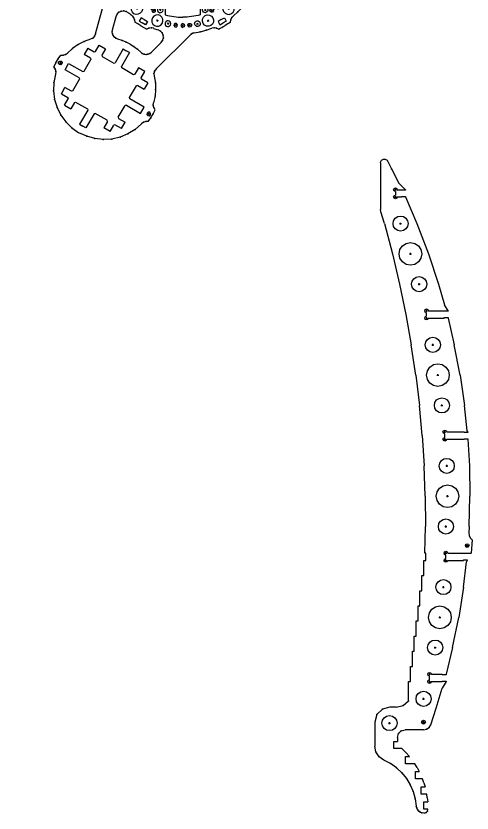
# Model space of a CAD drawing. Header units: inches. Extents: x -122 to 239, y -42 to 133.
# Drawn here: x -68.03 to -52.96, y 3.19 to 29.51 of the extents above; entities that cross this region are included whole.
import ezdxf

# ---------------------------------------------------------------- set-up
doc = ezdxf.new("R2010")
doc.units = ezdxf.units.IN
doc.header["$MEASUREMENT"] = 0

# ---------------------------------------------------------------- blocks, each defined once
blk = doc.blocks.new('Ring0_Rim')
for p, q in [((-0.28, 6.828), (0, 6.851)), ((-1.042, 6.491), (-0.808, 6.645)), ((-0.808, 6.645), (-0.551, 6.758)), ((-0.551, 6.758), (-0.28, 6.828)), ((-0.12, 6.064), (-0.12, 6.601)), ((-0.12, 6.601), (0, 6.601)), ((-1.248, 6.3), (-1.042, 6.491)), ((-1.551, 5.83), (-1.419, 6.077)), ((-1.419, 6.077), (-1.248, 6.3)), ((-0.901, 6.033), (-0.87, 6.064)), ((-0.87, 6.308), (-0.63, 6.308)), ((-0.87, 6.308), (-0.87, 6.064)), ((-0.63, 6.064), (-0.63, 6.308)), ((-0.63, 6.064), (-0.599, 6.033)), ((-0.151, 6.033), (-0.12, 6.064)), ((-1.64, 5.564), (-1.551, 5.83)), ((-1.145, 6.033), (-1.145, 5.793)), ((-1.145, 6.033), (-0.901, 6.033)), ((-0.901, 5.793), (-1.145, 5.793)), ((-0.87, 5.761), (-0.901, 5.793)), ((-0.599, 6.033), (-0.151, 6.033)), ((-1.672, 5.488), (-1.64, 5.564)), ((-0.87, 5.761), (-0.87, 5.314)), ((-1.799, 5.388), (-1.812, 5.238)), ((-1.799, 5.388), (-1.727, 5.427)), ((-1.727, 5.427), (-1.672, 5.488)), ((-0.901, 5.283), (-1.438, 5.283)), ((-1.438, 5.283), (-1.438, 5.043)), ((-0.901, 5.283), (-0.87, 5.314)), ((-1.812, 5.238), (-1.812, 5.087)), ((-1.812, 5.087), (-1.799, 4.938)), ((-1.72, 5.163), (-1.657, 5.163)), ((-1.688, 5.131), (-1.688, 5.194)), ((-1.438, 5.043), (-0.901, 5.043)), ((-0.901, 5.043), (-0.87, 5.011)), ((-0.87, 5.011), (-0.87, 4.564)), ((-1.799, 4.938), (-1.727, 4.898)), ((-1.727, 4.898), (-1.672, 4.837)), ((-1.672, 4.837), (-1.64, 4.761)), ((-1.573, 4.549), (-1.64, 4.761)), ((-1.479, 4.348), (-1.573, 4.549)), ((-0.901, 4.533), (-1.145, 4.533)), ((-1.145, 4.293), (-1.145, 4.533)), ((-0.901, 4.533), (-0.87, 4.564)), ((-1.359, 4.161), (-1.479, 4.348)), ((-1.145, 4.293), (-0.901, 4.293)), ((-0.901, 4.293), (-0.87, 4.261)), ((-0.87, 4.261), (-0.87, 4.017)), ((-0.63, 4.261), (-0.599, 4.293)), ((-0.63, 4.017), (-0.63, 4.261)), ((-0.599, 4.293), (-0.151, 4.293)), ((-0.151, 4.293), (-0.12, 4.261)), ((-0.12, 3.724), (-0.12, 4.261)), ((-1.216, 3.991), (-1.359, 4.161)), ((-1.168, 3.92), (-1.216, 3.991)), ((-0.87, 4.017), (-0.63, 4.017)), ((-1.154, 3.753), (-1.564, 2.225)), ((-1.146, 3.838), (-1.168, 3.92)), ((-1.154, 3.753), (-1.146, 3.838)), ((-0.12, 3.724), (0, 3.724)), ((-0.678, 3.467), (-0.718, 3.415)), ((-0.627, 3.507), (-0.678, 3.467)), ((-0.566, 3.532), (-0.627, 3.507)), ((-0.502, 3.54), (-0.566, 3.532)), ((-0.437, 3.532), (-0.502, 3.54)), ((-0.293, 3.5), (-0.437, 3.532)), ((-0.147, 3.481), (-0.293, 3.5)), ((0, 3.474), (-0.147, 3.481)), ((-0.743, 3.355), (-0.861, 2.914)), ((-0.718, 3.415), (-0.743, 3.355)), ((-0.861, 2.914), (-0.869, 2.829)), ((-0.869, 2.829), (-0.848, 2.747)), ((-0.848, 2.747), (-0.801, 2.676)), ((-0.801, 2.676), (-0.733, 2.626)), ((-0.413, 2.633), (-0.339, 2.657)), ((-0.339, 2.657), (-0.275, 2.703)), ((-0.275, 2.703), (-0.229, 2.766)), ((-0.115, 2.773), (-0.229, 2.766)), ((0, 2.775), (-0.115, 2.773)), ((-0.733, 2.626), (-0.652, 2.601)), ((-0.652, 2.601), (-0.567, 2.605)), ((-1.65, 2.093), (-1.612, 2.131)), ((-1.612, 2.131), (-1.583, 2.175)), ((-1.583, 2.175), (-1.564, 2.225)), ((-1.802, 1.964), (-1.944, 1.824)), ((-1.65, 2.093), (-1.802, 1.964)), ((-2.281, 1.582), (-2.203, 1.59)), ((-2.203, 1.59), (-2.132, 1.622)), ((-2.132, 1.622), (-2.074, 1.674)), ((-1.944, 1.824), (-2.074, 1.674))]:
    blk.add_line(p, q)
blk.add_lwpolyline([(-1.688, 5.225), (-1.732, 5.207), (-1.751, 5.163), (-1.732, 5.118), (-1.688, 5.1), (-1.644, 5.118), (-1.626, 5.163), (-1.644, 5.207)], close=True)
for radius, start, end in [(2.666, 98.9082, 102.2758), (2.775, 145.2596, 150)]:
    blk.add_arc((0, 0), radius, start, end)
for p in [(-0.808, 6.645), (-0.551, 6.758), (-0.28, 6.828), (-1.042, 6.491), (-1.419, 6.077), (-1.248, 6.3), (-1.551, 5.83), (-1.727, 5.427), (-1.672, 5.488), (-1.812, 5.238), (-1.812, 5.087), (-1.727, 4.898), (-1.672, 4.837), (-1.573, 4.549), (-1.479, 4.348), (-1.359, 4.161), (-1.168, 3.92), (-1.146, 3.838), (-0.678, 3.467), (-0.627, 3.507), (-0.566, 3.532), (-0.502, 3.54), (-0.293, 3.5), (-0.147, 3.481), (-0.718, 3.415), (-0.869, 2.829), (-0.848, 2.747), (-0.801, 2.676), (-0.339, 2.657), (-0.275, 2.703), (-0.733, 2.626), (-0.652, 2.601), (-1.612, 2.131), (-1.583, 2.175), (-1.802, 1.964), (-2.203, 1.59), (-2.132, 1.622), (-1.944, 1.824)]:
    blk.add_point(p)
blk = doc.blocks.new('*U39')
blk.add_blockref('Ring0_Rim', (0, -4.119))
at = {"xscale": -1}
blk.add_blockref('Ring0_Rim', (0, -4.119), dxfattribs=at)
blk = doc.blocks.new('*U40')
at = {"color": 0, "linetype": 'ByBlock', "lineweight": -2, "transparency": 16777216}
blk.add_blockref('*U39', (-5.652, 60.742), dxfattribs=at)
for p, rotation in [((-9.219, 54.563), 120), ((-2.084, 54.563), 240)]:
    blk.add_blockref('*U39', p, dxfattribs=dict(at, rotation=rotation))
blk = doc.blocks.new('Ring0_Core')
for p, q in [((-0.391, 2.32), (-0.391, 2.382)), ((-1.023, 2.18), (-0.96, 2.18)), ((-0.991, 2.149), (-0.991, 2.211)), ((-0.775, 2.264), (-0.712, 2.264)), ((-0.743, 2.233), (-0.743, 2.295)), ((-0.422, 2.351), (-0.36, 2.351)), ((-0.151, 2.121), (-0.089, 2.121)), ((-0.12, 2.09), (-0.12, 2.152)), ((-1.181, 2.046), (-1.212, 2.1)), ((-1.17, 2.089), (-1.197, 2.073)), ((-0.245, 1.578), (-0.521, 2.057)), ((-0.327, 1.997), (-0.264, 1.997)), ((-0.296, 1.966), (-0.296, 2.029)), ((-0.12, 1.609), (-0.12, 2.059)), ((-0.258, 1.776), (-0.195, 1.776)), ((-0.227, 1.745), (-0.227, 1.807)), ((-0.151, 1.578), (-0.12, 1.609)), ((-0.245, 1.578), (-0.151, 1.578))]:
    blk.add_line(p, q)
for points in [[(0, 2.541), (-0.12, 2.541), (-0.12, 2.666), (0, 2.666)], [(-1.165, 2.019), (-1.136, 2.057), (-1.143, 2.105), (-1.181, 2.134), (-1.229, 2.127)], [(-0.057, 2.121), (-0.076, 2.165), (-0.12, 2.184), (-0.164, 2.165), (-0.182, 2.121), (-0.164, 2.077), (-0.12, 2.059)]]:
    blk.add_lwpolyline(points)
for points in [[(-0.578, 2.351), (-0.564, 2.279), (-0.524, 2.219), (-0.463, 2.178), (-0.391, 2.164), (-0.319, 2.178), (-0.258, 2.219), (-0.218, 2.279), (-0.203, 2.351), (-0.218, 2.423), (-0.258, 2.484), (-0.319, 2.524), (-0.391, 2.539), (-0.463, 2.524), (-0.524, 2.484), (-0.564, 2.423)], [(-0.991, 2.242), (-1.036, 2.224), (-1.054, 2.18), (-1.036, 2.136), (-0.991, 2.117), (-0.947, 2.136), (-0.929, 2.18), (-0.947, 2.224)], [(-0.743, 2.358), (-0.779, 2.351), (-0.81, 2.331), (-0.83, 2.3), (-0.837, 2.264), (-0.83, 2.228), (-0.81, 2.198), (-0.779, 2.177), (-0.743, 2.17), (-0.707, 2.177), (-0.677, 2.198), (-0.657, 2.228), (-0.649, 2.264), (-0.657, 2.3), (-0.677, 2.331), (-0.707, 2.351)], [(-0.296, 2.091), (-0.332, 2.084), (-0.362, 2.064), (-0.383, 2.033), (-0.39, 1.997), (-0.383, 1.961), (-0.362, 1.931), (-0.332, 1.91), (-0.296, 1.903), (-0.26, 1.91), (-0.229, 1.931), (-0.209, 1.961), (-0.202, 1.997), (-0.209, 2.033), (-0.229, 2.064), (-0.26, 2.084)], [(-0.227, 1.838), (-0.271, 1.82), (-0.289, 1.776), (-0.271, 1.732), (-0.227, 1.713), (-0.182, 1.732), (-0.164, 1.776), (-0.182, 1.82)]]:
    blk.add_lwpolyline(points, close=True)
for centre, radius, start, end in [((0, -0.503), 2.625, 90, 91.2553), ((0, 0), 2.122, 104.2264, 120)]:
    blk.add_arc(centre, radius, start, end)
blk = doc.blocks.new('*U41')
blk.add_blockref('Ring0_Core', (1.154, -1.727))
at = {"xscale": -1, "rotation": 60.00000000000068}
blk.add_blockref('Ring0_Core', (1.154, -1.727), dxfattribs=at)
blk = doc.blocks.new('*U42')
at = {"color": 0, "linetype": 'ByBlock', "lineweight": -2, "transparency": 16777216}
for p, rotation in [((-4.733, 58.486), 299.9999999999999), ((-3.579, 56.758), 240), ((-7.725, 56.486), 60.00000000000001), ((-6.57, 54.759), 120), ((-4.497, 54.895), 180)]:
    blk.add_blockref('*U41', p, dxfattribs=dict(at, rotation=rotation))
blk.add_blockref('*U41', (-6.806, 58.35), dxfattribs=at)
blk = doc.blocks.new('Ring0')
for name in ['*U40', '*U42']:
    blk.add_blockref(name, (5.652, -56.622))
blk = doc.blocks.new('RibMinor')
at = {"color": 1}
for p, q in [((-1.846, 4.883), (-1.846, 3.343)), ((-1.026, 4), (-1.241, 4.214)), ((-1.293, 4), (-1.151, 4)), ((-1.151, 3.984), (-1.151, 4)), ((-1.026, 3.984), (-1.151, 3.984)), ((-1.026, 4), (-1.026, 3.984)), ((-1.293, 3.76), (-1.151, 3.76)), ((-1.151, 3.76), (-1.151, 3.776)), ((-1.151, 3.776), (-1.026, 3.776)), ((-1.026, 3.776), (-1.026, 3.76)), ((-0.261, 0), (0.261, 0)), ((0.261, -0.016), (0.261, 0)), ((0.386, 0), (0.269, 0.203)), ((0.386, 0), (0.386, -0.016)), ((-0.323, -0.177), (-0.323, -0.063)), ((-0.261, -0.24), (0.261, -0.24)), ((0.386, -0.016), (0.261, -0.016)), ((0.261, -0.24), (0.261, -0.224)), ((0.261, -0.224), (0.386, -0.224)), ((0.386, -0.224), (0.386, -0.24))]:
    blk.add_line(p, q, dxfattribs=at)
for p, q in [((-1.617, 4.952), (-1.479, 4.691)), ((-1.479, 4.691), (-1.241, 4.214)), ((-1.387, 4), (-1.324, 4)), ((-1.355, 3.969), (-1.355, 4.031)), ((-1.387, 3.76), (-1.324, 3.76)), ((-1.355, 3.937), (-1.355, 3.822)), ((-1.355, 3.729), (-1.355, 3.791)), ((-1.026, 3.76), (-0.644, 2.88)), ((-1.835, 3.272), (-1.846, 3.343)), ((-1.718, 2.88), (-1.835, 3.272)), ((-1.183, 2.849), (-1.183, 2.911)), ((-1.718, 2.88), (-1.454, 1.88)), ((-1.214, 2.88), (-1.152, 2.88)), ((-0.644, 2.88), (-0.261, 1.88)), ((-1.454, 1.88), (-1.216, 0.88)), ((-0.888, 1.88), (-0.826, 1.88)), ((-0.857, 1.849), (-0.857, 1.911)), ((-0.261, 1.88), (0.072, 0.88)), ((-1.216, 0.88), (-1.009, -0.12)), ((-0.604, 0.88), (-0.541, 0.88)), ((-0.572, 0.849), (-0.572, 0.911)), ((0.072, 0.88), (0.269, 0.203)), ((-0.323, -0.031), (-0.323, 0.031)), ((-1.009, -0.12), (-0.831, -1.12)), ((-0.354, 0), (-0.292, 0)), ((-0.354, -0.24), (-0.292, -0.24)), ((-0.323, -0.271), (-0.323, -0.209)), ((0.386, -0.24), (0.591, -1.12)), ((-0.682, -2.12), (-0.831, -1.12)), ((-0.151, -1.12), (-0.089, -1.12)), ((-0.12, -1.151), (-0.12, -1.089)), ((0.781, -2.12), (0.591, -1.12)), ((0.05, -2.151), (0.05, -2.089)), ((-0.682, -2.12), (-0.562, -3.12)), ((0.018, -2.12), (0.081, -2.12)), ((0.781, -2.12), (0.927, -3.12)), ((-0.471, -4.12), (-0.562, -3.12)), ((0.151, -3.12), (0.214, -3.12)), ((0.182, -3.151), (0.182, -3.089)), ((1.016, -3.961), (0.927, -3.12)), ((-0.471, -4.12), (-0.407, -5.12)), ((0.248, -4), (0.31, -4)), ((0.279, -4.031), (0.279, -3.969)), ((0.279, -4.271), (0.279, -4.209)), ((0.248, -4.24), (0.31, -4.24)), ((1.039, -4.24), (1.088, -5.12)), ((-0.372, -6.12), (-0.407, -5.12)), ((0.309, -5.12), (0.372, -5.12)), ((0.34, -5.151), (0.34, -5.089)), ((1.088, -5.12), (1.104, -6.12)), ((-0.372, -6.12), (-0.365, -7.12)), ((0.335, -6.12), (0.397, -6.12)), ((0.366, -6.151), (0.366, -6.089)), ((1.077, -7.12), (1.104, -6.12)), ((0.314, -7.151), (0.314, -7.089)), ((-0.383, -7.999), (-0.365, -7.12)), ((0.283, -7.12), (0.345, -7.12)), ((1.077, -7.12), (1.066, -7.334)), ((1.066, -7.334), (1.076, -7.42)), ((1.076, -7.42), (1.115, -7.497)), ((1.115, -7.497), (1.177, -7.556)), ((1.177, -7.556), (1.144, -8)), ((0.987, -7.75), (1.049, -7.75)), ((1.018, -7.781), (1.018, -7.719)), ((1.062, -7.794), (1.018, -7.813)), ((1.062, -7.794), (1.081, -7.75)), ((-0.351, -8), (-0.383, -7.999)), ((-0.351, -8.24), (-0.351, -8)), ((0.283, -8), (0.345, -8)), ((0.314, -8.031), (0.314, -7.969)), ((1.018, -8), (1.144, -8)), ((-0.416, -8.74), (-0.416, -8.24)), ((-0.416, -8.24), (-0.351, -8.24)), ((0.283, -8.24), (0.345, -8.24)), ((0.314, -8.271), (0.314, -8.209)), ((0.895, -9.12), (0.992, -8.286)), ((-0.48, -9.24), (-0.48, -8.74)), ((-0.48, -8.74), (-0.416, -8.74)), ((0.199, -9.12), (0.261, -9.12)), ((0.23, -9.151), (0.23, -9.089)), ((0.895, -9.12), (0.738, -10.12)), ((-0.543, -9.74), (-0.543, -9.24)), ((-0.543, -9.24), (-0.48, -9.24)), ((-0.605, -10.24), (-0.605, -9.74)), ((-0.605, -9.74), (-0.543, -9.74)), ((-0.668, -10.74), (-0.668, -10.24)), ((-0.668, -10.24), (-0.605, -10.24)), ((0.082, -10.12), (0.145, -10.12)), ((0.113, -10.151), (0.113, -10.089)), ((0.536, -11.12), (0.738, -10.12)), ((-0.73, -11.24), (-0.73, -10.74)), ((-0.73, -10.74), (-0.668, -10.74)), ((-0.793, -11.74), (-0.793, -11.24)), ((-0.793, -11.24), (-0.73, -11.24)), ((-0.071, -11.12), (-0.009, -11.12)), ((-0.04, -11.151), (-0.04, -11.089)), ((0.536, -11.12), (0.32, -12)), ((-0.855, -12.24), (-0.855, -11.74)), ((-0.855, -11.74), (-0.793, -11.74)), ((-0.255, -12), (-0.193, -12)), ((-0.224, -12.031), (-0.224, -11.969)), ((-0.918, -12.872), (-0.918, -12.24)), ((-0.918, -12.24), (-0.855, -12.24)), ((-0.255, -12.24), (-0.193, -12.24)), ((-0.224, -12.271), (-0.224, -12.209)), ((-0.008, -13.12), (0.192, -12.461)), ((-1.102, -13.028), (-0.918, -12.872)), ((-0.455, -12.81), (-0.392, -12.81)), ((-0.423, -12.841), (-0.423, -12.779)), ((-1.786, -13.149), (-1.969, -13.332)), ((-1.536, -13.082), (-1.786, -13.149)), ((-1.328, -13.082), (-1.102, -13.028)), ((-0.189, -13.664), (-0.008, -13.12)), ((-1.969, -13.332), (-2.036, -13.582)), ((-1.58, -13.611), (-1.517, -13.611)), ((-1.549, -13.643), (-1.549, -13.58)), ((-0.457, -13.582), (-0.394, -13.582)), ((-0.425, -13.613), (-0.425, -13.551)), ((-0.381, -13.626), (-0.425, -13.645)), ((-0.381, -13.626), (-0.363, -13.582)), ((-0.242, -13.752), (-0.189, -13.664)), ((-1.253, -13.957), (-1.161, -13.866)), ((-1.161, -13.866), (-1.036, -13.832)), ((-0.425, -13.832), (-0.325, -13.811)), ((-0.325, -13.811), (-0.242, -13.752)), ((-1.286, -14.082), (-1.253, -13.957)), ((-1.999, -14.565), (-2.036, -14.376)), ((-1.014, -14.58), (-1.142, -14.455)), ((-1.894, -14.725), (-1.999, -14.565)), ((-1.737, -14.834), (-1.894, -14.725)), ((-0.894, -14.715), (-1.014, -14.58)), ((-1.521, -14.947), (-1.737, -14.834)), ((-1.322, -15.088), (-1.521, -14.947)), ((-0.638, -15.083), (-0.717, -14.955)), ((-1.322, -15.088), (-1.144, -15.254)), ((-1.144, -15.254), (-0.99, -15.443)), ((-0.638, -15.083), (-0.566, -15.215)), ((-0.99, -15.443), (-0.863, -15.652)), ((-0.413, -15.584), (-0.459, -15.455)), ((-0.863, -15.652), (-0.765, -15.875)), ((-0.413, -15.584), (-0.374, -15.715)), ((-0.765, -15.875), (-0.699, -16.109)), ((-0.301, -16.084), (-0.32, -15.955)), ((-0.699, -16.109), (-0.664, -16.351)), ((-0.301, -16.084), (-0.288, -16.215)), ((-0.652, -16.412), (-0.664, -16.351)), ((-0.625, -16.468), (-0.652, -16.412)), ((-0.585, -16.515), (-0.625, -16.468)), ((-0.535, -16.552), (-0.585, -16.515)), ((-0.477, -16.574), (-0.535, -16.552)), ((-0.415, -16.582), (-0.477, -16.574)), ((-0.406, -16.582), (-0.344, -16.566)), ((-0.344, -16.566), (-0.298, -16.521)), ((-0.298, -16.521), (-0.281, -16.455))]:
    blk.add_line(p, q)
at = {"color": 240, "true_color": 0xed1f24}
for p, q in [((0.279, -4.177), (0.279, -4.063)), ((0.342, -4), (0.914, -4)), ((0.914, -4.016), (0.914, -4)), ((1.039, -4.016), (0.914, -4.016)), ((1.039, -4), (1.016, -3.961)), ((1.039, -4), (1.039, -4.016)), ((0.342, -4.24), (0.914, -4.24)), ((0.914, -4.24), (0.914, -4.224)), ((0.914, -4.224), (1.039, -4.224)), ((1.039, -4.224), (1.039, -4.24)), ((0.314, -8.178), (0.314, -8.063)), ((0.377, -8), (0.893, -8)), ((0.893, -8.016), (0.893, -8)), ((1.018, -8.016), (0.893, -8.016)), ((1.018, -8), (1.018, -8.016)), ((0.377, -8.24), (0.893, -8.24)), ((0.893, -8.24), (0.893, -8.224)), ((0.893, -8.224), (1.018, -8.224)), ((1.018, -8.24), (0.992, -8.286)), ((1.018, -8.224), (1.018, -8.24)), ((-0.224, -12.178), (-0.224, -12.063)), ((-0.161, -12), (0.195, -12)), ((0.195, -12.016), (0.195, -12)), ((0.32, -12.016), (0.195, -12.016)), ((0.32, -12), (0.32, -12.016)), ((-0.161, -12.24), (0.195, -12.24)), ((0.32, -12.24), (0.192, -12.461)), ((0.195, -12.24), (0.195, -12.224)), ((0.195, -12.224), (0.32, -12.224)), ((0.32, -12.224), (0.32, -12.24)), ((-1.328, -13.082), (-1.536, -13.082)), ((-2.036, -13.582), (-2.036, -14.376)), ((-0.425, -13.832), (-1.036, -13.832)), ((-1.286, -14.082), (-1.286, -14.215)), ((-1.411, -14.455), (-1.411, -14.215)), ((-1.411, -14.215), (-1.286, -14.215)), ((-1.142, -14.455), (-1.411, -14.455)), ((-1.019, -14.955), (-1.019, -14.715)), ((-1.019, -14.715), (-0.894, -14.715)), ((-0.717, -14.955), (-1.019, -14.955)), ((-0.691, -15.455), (-0.691, -15.215)), ((-0.691, -15.215), (-0.566, -15.215)), ((-0.459, -15.455), (-0.691, -15.455)), ((-0.499, -15.955), (-0.499, -15.715)), ((-0.499, -15.715), (-0.374, -15.715)), ((-0.32, -15.955), (-0.499, -15.955)), ((-0.413, -16.455), (-0.413, -16.215)), ((-0.413, -16.215), (-0.288, -16.215)), ((-0.281, -16.455), (-0.413, -16.455)), ((-0.406, -16.582), (-0.415, -16.582))]:
    blk.add_line(p, q, dxfattribs=at)
for points in [[(-1.846, 4.883), (-1.843, 4.907), (-1.836, 4.931), (-1.825, 4.952), (-1.809, 4.971), (-1.79, 4.987), (-1.768, 4.998), (-1.745, 5.005), (-1.721, 5.008), (-1.696, 5.005), (-1.673, 4.998), (-1.651, 4.987), (-1.632, 4.971), (-1.617, 4.952)], [(-1.355, 3.937), (-1.4, 3.956), (-1.418, 4), (-1.4, 4.044), (-1.355, 4.062), (-1.311, 4.044), (-1.293, 4)], [(-1.293, 3.76), (-1.311, 3.716), (-1.355, 3.697), (-1.4, 3.716), (-1.418, 3.76), (-1.4, 3.804), (-1.355, 3.822)], [(-0.323, -0.063), (-0.367, -0.044), (-0.386, 0), (-0.367, 0.044), (-0.323, 0.062), (-0.279, 0.044), (-0.261, 0)], [(-0.261, -0.24), (-0.279, -0.284), (-0.323, -0.302), (-0.367, -0.284), (-0.386, -0.24), (-0.367, -0.196), (-0.323, -0.177)], [(0.279, -4.063), (0.235, -4.044), (0.217, -4), (0.235, -3.956), (0.279, -3.938), (0.323, -3.956), (0.342, -4)], [(0.342, -4.24), (0.323, -4.284), (0.279, -4.302), (0.235, -4.284), (0.217, -4.24), (0.235, -4.196), (0.279, -4.177)], [(1.018, -7.813), (0.974, -7.794), (0.956, -7.75), (0.974, -7.706), (1.018, -7.688), (1.062, -7.706), (1.081, -7.75)], [(0.314, -8.063), (0.27, -8.044), (0.252, -8), (0.27, -7.956), (0.314, -7.938), (0.358, -7.956), (0.377, -8)], [(0.377, -8.24), (0.358, -8.284), (0.314, -8.303), (0.27, -8.284), (0.252, -8.24), (0.27, -8.196), (0.314, -8.178)], [(-0.224, -12.063), (-0.268, -12.044), (-0.286, -12), (-0.268, -11.956), (-0.224, -11.938), (-0.18, -11.956), (-0.161, -12)], [(-0.161, -12.24), (-0.18, -12.284), (-0.224, -12.303), (-0.268, -12.284), (-0.286, -12.24), (-0.268, -12.196), (-0.224, -12.178)], [(-0.425, -13.645), (-0.47, -13.626), (-0.488, -13.582), (-0.47, -13.538), (-0.425, -13.52), (-0.381, -13.538), (-0.363, -13.582)]]:
    blk.add_lwpolyline(points)
for points in [[(-1.183, 3.13), (-1.087, 3.111), (-1.006, 3.057), (-0.952, 2.976), (-0.933, 2.88), (-0.952, 2.784), (-1.006, 2.703), (-1.087, 2.649), (-1.183, 2.63), (-1.279, 2.649), (-1.36, 2.703), (-1.414, 2.784), (-1.433, 2.88), (-1.414, 2.976), (-1.36, 3.057), (-1.279, 3.111)], [(-0.857, 2.255), (-0.714, 2.226), (-0.592, 2.145), (-0.511, 2.024), (-0.482, 1.88), (-0.511, 1.736), (-0.592, 1.615), (-0.714, 1.534), (-0.857, 1.505), (-1.001, 1.534), (-1.122, 1.615), (-1.204, 1.736), (-1.232, 1.88), (-1.204, 2.024), (-1.122, 2.145), (-1.001, 2.226)], [(-0.572, 1.13), (-0.477, 1.111), (-0.396, 1.057), (-0.341, 0.976), (-0.322, 0.88), (-0.341, 0.784), (-0.396, 0.703), (-0.477, 0.649), (-0.572, 0.63), (-0.668, 0.649), (-0.749, 0.703), (-0.803, 0.784), (-0.822, 0.88), (-0.803, 0.976), (-0.749, 1.057), (-0.668, 1.111)], [(-0.12, -0.87), (-0.024, -0.889), (0.057, -0.943), (0.111, -1.024), (0.13, -1.12), (0.111, -1.216), (0.057, -1.297), (-0.024, -1.351), (-0.12, -1.37), (-0.216, -1.351), (-0.297, -1.297), (-0.351, -1.216), (-0.37, -1.12), (-0.351, -1.024), (-0.297, -0.943), (-0.216, -0.889)], [(0.05, -1.745), (0.193, -1.774), (0.315, -1.855), (0.396, -1.976), (0.425, -2.12), (0.396, -2.264), (0.315, -2.385), (0.193, -2.466), (0.05, -2.495), (-0.094, -2.466), (-0.216, -2.385), (-0.297, -2.264), (-0.325, -2.12), (-0.297, -1.976), (-0.216, -1.855), (-0.094, -1.774)], [(0.182, -2.87), (0.278, -2.889), (0.359, -2.943), (0.413, -3.024), (0.432, -3.12), (0.413, -3.216), (0.359, -3.297), (0.278, -3.351), (0.182, -3.37), (0.087, -3.351), (0.006, -3.297), (-0.048, -3.216), (-0.068, -3.12), (-0.048, -3.024), (0.006, -2.943), (0.087, -2.889)], [(0.34, -4.87), (0.436, -4.889), (0.517, -4.943), (0.571, -5.024), (0.59, -5.12), (0.571, -5.216), (0.517, -5.297), (0.436, -5.351), (0.34, -5.37), (0.245, -5.351), (0.164, -5.297), (0.109, -5.216), (0.09, -5.12), (0.109, -5.024), (0.164, -4.943), (0.245, -4.889)], [(0.366, -5.745), (0.51, -5.774), (0.631, -5.855), (0.712, -5.976), (0.741, -6.12), (0.712, -6.264), (0.631, -6.385), (0.51, -6.466), (0.366, -6.495), (0.223, -6.466), (0.101, -6.385), (0.02, -6.264), (-0.009, -6.12), (0.02, -5.976), (0.101, -5.855), (0.223, -5.774)], [(0.314, -6.87), (0.41, -6.889), (0.491, -6.943), (0.545, -7.024), (0.564, -7.12), (0.545, -7.216), (0.491, -7.297), (0.41, -7.351), (0.314, -7.37), (0.219, -7.351), (0.137, -7.297), (0.083, -7.216), (0.064, -7.12), (0.083, -7.024), (0.137, -6.943), (0.219, -6.889)], [(0.23, -8.87), (0.326, -8.889), (0.407, -8.943), (0.461, -9.024), (0.48, -9.12), (0.461, -9.216), (0.407, -9.297), (0.326, -9.351), (0.23, -9.37), (0.135, -9.351), (0.053, -9.297), (-0.001, -9.216), (-0.02, -9.12), (-0.001, -9.024), (0.053, -8.943), (0.135, -8.889)], [(0.113, -9.745), (0.257, -9.774), (0.378, -9.855), (0.46, -9.976), (0.488, -10.12), (0.46, -10.264), (0.378, -10.385), (0.257, -10.466), (0.113, -10.495), (-0.03, -10.466), (-0.152, -10.385), (-0.233, -10.264), (-0.262, -10.12), (-0.233, -9.976), (-0.152, -9.855), (-0.03, -9.774)], [(-0.04, -10.87), (0.055, -10.889), (0.137, -10.943), (0.191, -11.024), (0.21, -11.12), (0.191, -11.216), (0.137, -11.297), (0.055, -11.351), (-0.04, -11.37), (-0.136, -11.351), (-0.217, -11.297), (-0.271, -11.216), (-0.29, -11.12), (-0.271, -11.024), (-0.217, -10.943), (-0.136, -10.889)], [(-0.423, -12.56), (-0.328, -12.579), (-0.247, -12.633), (-0.192, -12.714), (-0.173, -12.81), (-0.192, -12.906), (-0.247, -12.987), (-0.328, -13.041), (-0.423, -13.06), (-0.519, -13.041), (-0.6, -12.987), (-0.654, -12.906), (-0.673, -12.81), (-0.654, -12.714), (-0.6, -12.633), (-0.519, -12.579)], [(-1.549, -13.361), (-1.453, -13.38), (-1.372, -13.435), (-1.318, -13.516), (-1.299, -13.611), (-1.318, -13.707), (-1.372, -13.788), (-1.453, -13.842), (-1.549, -13.861), (-1.644, -13.842), (-1.725, -13.788), (-1.78, -13.707), (-1.799, -13.611), (-1.78, -13.516), (-1.725, -13.435), (-1.644, -13.38)]]:
    blk.add_lwpolyline(points, close=True)
for p in [(-1.479, 4.691), (-0.924, -12.877), (-1.786, -13.149), (-1.102, -13.028), (-1.969, -13.332), (-1.161, -13.866), (-0.325, -13.811), (-0.242, -13.752), (-1.253, -13.957), (-1.999, -14.565), (-1.894, -14.725), (-1.521, -14.947), (-1.322, -15.088), (-1.144, -15.254), (-0.99, -15.443), (-0.863, -15.652), (-0.765, -15.875), (-0.699, -16.109), (-0.652, -16.412), (-0.625, -16.468), (-0.585, -16.515), (-0.535, -16.552), (-0.477, -16.574), (-0.344, -16.566), (-0.298, -16.521)]:
    blk.add_point(p)

msp = doc.modelspace()

# ---------------------------------------------------------------- block references
at = {"rotation": 270}
msp.add_blockref('Ring0', (-62.519, 31.588), dxfattribs=at)
msp.add_blockref('RibMinor', (-54.139, 19.772))

doc.saveas('drawing.dxf')
